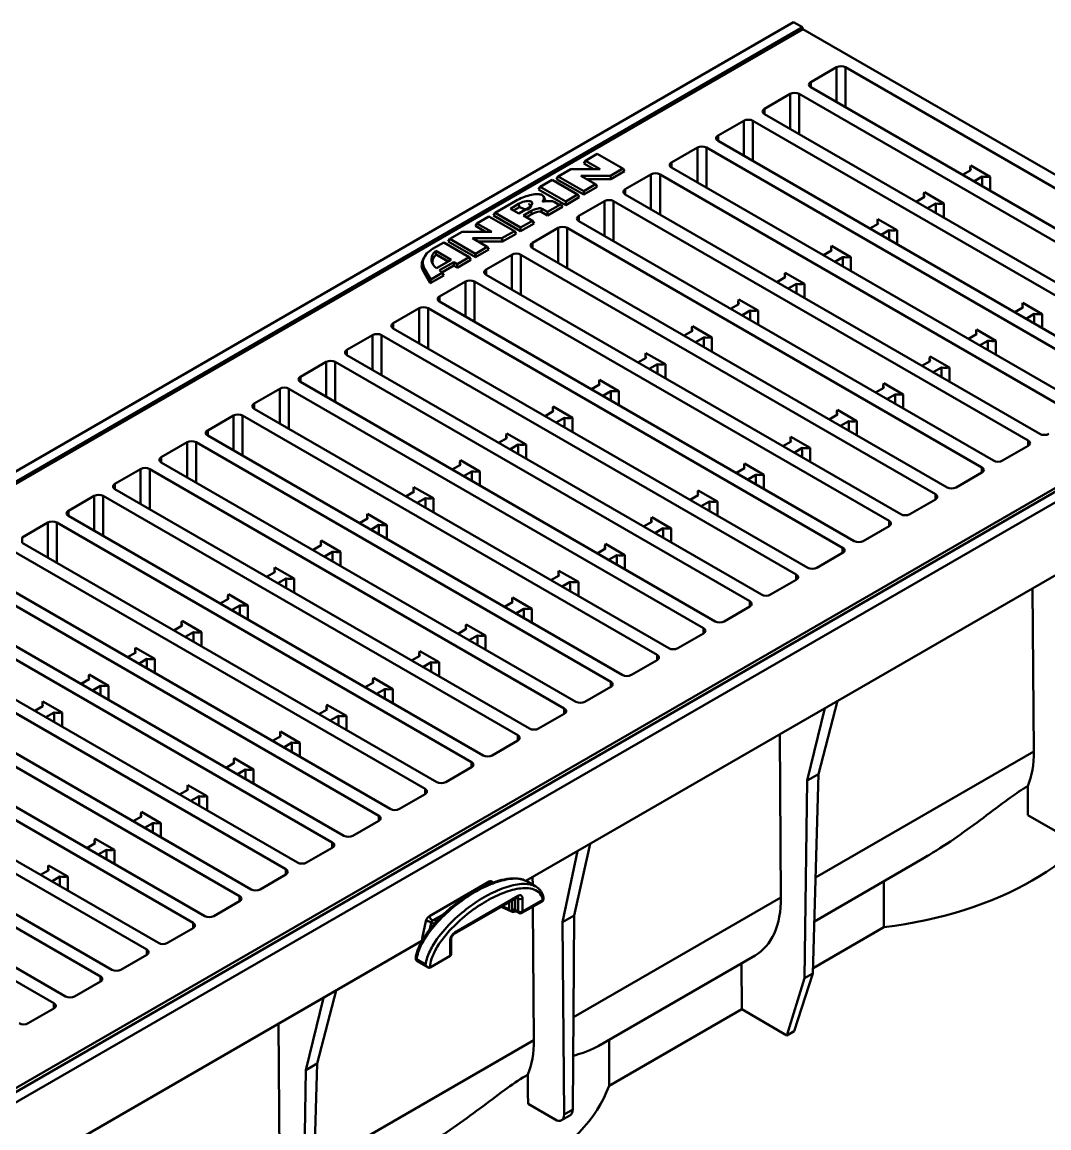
# Model space of a CAD drawing. Header units: millimetres. Extents: x 0 to 2100, y 0 to 1485.
# Drawn here: x 1780.8 to 1941.6, y 603.1 to 776.2 of the extents above; entities that cross this region are included whole.
import ezdxf

# ---------------------------------------------------------------- set-up
doc = ezdxf.new("R2010")
doc.units = ezdxf.units.MM
doc.header["$LTSCALE"] = 5
doc.layers.add('Sichtbar (ISO)', color=7, linetype='Continuous', lineweight=50)
doc.layers.add('Sichtbar schmal (ISO)', color=7, linetype='Continuous', lineweight=50)

msp = doc.modelspace()

# ---------------------------------------------------------------- linework, layer by layer
at = {"layer": 'Sichtbar (ISO)'}
for p, q in [((1194.502, 367.919), (1901.609, 776.167)), ((1901.609, 776.167), (1903.023, 775.351)), ((1195.916, 367.102), (1903.023, 775.351)), ((1196.659, 367.245), (1903.058, 775.085)), ((1903.023, 775.351), (1903.023, 775.065)), ((1903.058, 775.085), (1985.012, 727.769)), ((1904.315, 766.789), (1908.346, 769.116)), ((1909.76, 769.116), (1974.672, 731.638)), ((1969.228, 728.495), (1904.315, 765.972)), ((1897.052, 762.595), (1901.082, 764.922)), ((1902.496, 764.922), (1967.409, 727.445)), ((1961.964, 724.301), (1897.052, 761.778)), ((1889.788, 758.401), (1893.818, 760.728)), ((1895.233, 760.728), (1960.145, 723.251)), ((1882.524, 754.208), (1886.555, 756.535)), ((1887.969, 756.535), (1952.881, 719.057)), ((1954.7, 720.108), (1889.788, 757.585)), ((1870.885, 755.545), (1869.021, 754.469)), ((1874.87, 753.244), (1870.885, 755.545)), ((1866.718, 753.139), (1864.778, 752.019)), ((1871.324, 753.139), (1866.718, 753.139)), ((1868.764, 754.06), (1869.021, 754.469)), ((1870.36, 753.139), (1868.764, 754.06)), ((1869.021, 754.469), (1871.324, 753.139)), ((1872.931, 752.124), (1874.87, 753.244)), ((1875.128, 752.836), (1874.87, 753.244)), ((1947.436, 715.914), (1882.524, 753.391)), ((1928.074, 752.255), (1929.362, 752.998)), ((1929.277, 752.949), (1929.277, 753.372)), ((1929.351, 753.722), (1932.383, 751.972)), ((1863.814, 751.462), (1861.95, 750.386)), ((1867.799, 749.161), (1863.814, 751.462)), ((1864.521, 751.611), (1864.778, 752.019)), ((1868.764, 749.161), (1864.521, 751.611)), ((1864.778, 752.019), (1868.764, 749.718)), ((1870.628, 750.794), (1868.324, 752.124)), ((1868.324, 752.124), (1872.931, 752.124)), ((1873.006, 751.611), (1869.213, 751.611)), ((1873.006, 751.611), (1872.931, 752.124)), ((1875.128, 752.836), (1873.006, 751.611)), ((1875.26, 750.014), (1879.291, 752.341)), ((1880.705, 752.341), (1945.617, 714.864)), ((1929.842, 751.234), (1931.13, 751.978)), ((1931.13, 750.491), (1931.13, 751.978)), ((1932.383, 751.972), (1932.383, 749.767)), ((1861.693, 749.978), (1861.95, 750.386)), ((1865.935, 747.528), (1861.693, 749.978)), ((1861.95, 750.386), (1865.935, 748.085)), ((1868.764, 749.718), (1870.628, 750.794)), ((1870.885, 750.386), (1868.764, 749.161)), ((1868.764, 749.161), (1868.764, 749.718)), ((1870.885, 750.386), (1870.628, 750.794)), ((1922.088, 749.528), (1925.119, 747.778)), ((1858.144, 748.189), (1854.879, 746.304)), ((1857.27, 746.957), (1858.562, 747.703)), ((1862.493, 748.856), (1862.669, 748.474)), ((1864.675, 747.699), (1864.109, 748.026)), ((1865.935, 748.085), (1867.799, 749.161)), ((1868.057, 748.753), (1865.935, 747.528)), ((1865.935, 747.528), (1865.935, 748.085)), ((1868.057, 748.753), (1867.799, 749.161)), ((1867.997, 745.82), (1872.027, 748.147)), ((1873.441, 748.147), (1938.354, 710.67)), ((1940.173, 711.72), (1875.26, 749.197)), ((1920.81, 748.061), (1922.098, 748.805)), ((1922.013, 748.756), (1922.013, 749.178)), ((1922.578, 747.041), (1923.866, 747.784)), ((1923.866, 746.297), (1923.866, 747.784)), ((1925.119, 747.778), (1925.119, 745.574)), ((1854.622, 745.895), (1854.879, 746.304)), ((1854.879, 746.304), (1858.864, 744.003)), ((1858.581, 746.2), (1857.27, 746.957)), ((1858.69, 747.22), (1857.752, 746.679)), ((1859.874, 746.946), (1858.581, 746.2)), ((1859.314, 745.895), (1860.503, 746.582)), ((1860.632, 746.1), (1859.796, 745.617)), ((1863.107, 745.895), (1862.117, 746.467)), ((1862.246, 746.95), (1863.107, 746.452)), ((1863.107, 746.452), (1865.142, 747.627)), ((1865.44, 747.243), (1863.107, 745.895)), ((1863.107, 745.895), (1863.107, 746.452)), ((1865.44, 747.243), (1865.207, 747.613)), ((1851.793, 744.262), (1852.05, 744.671)), ((1853.389, 743.341), (1851.793, 744.262)), ((1853.914, 745.747), (1852.05, 744.671)), ((1852.05, 744.671), (1854.354, 743.341)), ((1857.9, 743.446), (1853.914, 745.747)), ((1858.864, 743.446), (1854.622, 745.895)), ((1858.864, 744.003), (1860.728, 745.079)), ((1860.985, 744.671), (1858.864, 743.446)), ((1860.728, 745.079), (1859.314, 745.895)), ((1860.985, 744.671), (1860.728, 745.079)), ((1932.909, 707.526), (1867.997, 745.004)), ((1913.547, 743.868), (1914.834, 744.611)), ((1914.749, 744.562), (1914.749, 744.985)), ((1914.824, 745.335), (1917.856, 743.584)), ((1849.747, 743.341), (1847.808, 742.221)), ((1854.354, 743.341), (1849.747, 743.341)), ((1855.96, 742.326), (1857.9, 743.446)), ((1858.157, 743.038), (1856.036, 741.813)), ((1858.157, 743.038), (1857.9, 743.446)), ((1858.864, 743.446), (1858.864, 744.003)), ((1860.733, 741.626), (1864.763, 743.953)), ((1866.178, 743.953), (1931.09, 706.476)), ((1915.314, 742.847), (1916.602, 743.59)), ((1916.602, 742.103), (1916.602, 743.59)), ((1917.856, 743.584), (1917.856, 741.38)), ((1846.843, 741.664), (1845.101, 740.659)), ((1850.829, 739.364), (1846.843, 741.664)), ((1847.55, 741.813), (1847.808, 742.221)), ((1851.793, 739.364), (1847.55, 741.813)), ((1847.808, 742.221), (1851.793, 739.92)), ((1853.657, 740.997), (1851.354, 742.326)), ((1851.354, 742.326), (1855.96, 742.326)), ((1851.793, 739.92), (1853.657, 740.997)), ((1856.036, 741.813), (1852.243, 741.813)), ((1853.914, 740.588), (1853.657, 740.997)), ((1856.036, 741.813), (1855.96, 742.326)), ((1925.645, 703.333), (1860.733, 740.81)), ((1907.485, 740.368), (1907.485, 740.791)), ((1907.56, 741.141), (1910.592, 739.391)), ((1843.742, 739.297), (1843.566, 738.915)), ((1845.612, 740.342), (1848.014, 738.955)), ((1847.531, 738.677), (1845.641, 739.769)), ((1848.965, 738.287), (1850.829, 739.364)), ((1851.086, 738.955), (1850.829, 739.364)), ((1853.914, 740.588), (1851.793, 739.364)), ((1851.793, 739.364), (1851.793, 739.92)), ((1853.469, 737.433), (1857.5, 739.76)), ((1858.914, 739.76), (1923.826, 702.282)), ((1906.283, 739.674), (1907.571, 740.417)), ((1908.051, 738.653), (1909.338, 739.397)), ((1909.338, 737.91), (1909.338, 739.397)), ((1910.592, 739.391), (1910.592, 737.186)), ((1843.834, 737.56), (1844.802, 735.884)), ((1845.718, 737.63), (1845.457, 737.88)), ((1848.014, 738.955), (1845.718, 737.63)), ((1846.19, 737.339), (1848.399, 738.614)), ((1846.614, 736.93), (1846.19, 737.339)), ((1848.399, 738.057), (1846.552, 736.991)), ((1848.399, 738.057), (1848.399, 738.614)), ((1848.399, 738.614), (1848.965, 738.287)), ((1848.965, 737.731), (1848.399, 738.057)), ((1851.086, 738.955), (1848.965, 737.731)), ((1848.965, 737.731), (1848.965, 738.287)), ((1844.722, 735.281), (1843.661, 737.118)), ((1846.843, 736.506), (1844.722, 735.281)), ((1844.722, 735.281), (1844.802, 735.884)), ((1844.802, 735.884), (1846.614, 736.93)), ((1846.843, 736.506), (1846.614, 736.93)), ((1918.382, 699.139), (1853.469, 736.616)), ((1899.019, 735.48), (1900.307, 736.224)), ((1900.222, 736.174), (1900.222, 736.597)), ((1900.296, 736.947), (1903.328, 735.197)), ((1846.205, 733.239), (1850.236, 735.566)), ((1851.65, 735.566), (1916.563, 698.089)), ((1900.787, 734.46), (1902.075, 735.203)), ((1902.075, 733.716), (1902.075, 735.203)), ((1903.328, 735.197), (1903.328, 732.992)), ((1911.118, 694.945), (1846.205, 732.422)), ((1892.958, 731.981), (1892.958, 732.404)), ((1893.033, 732.754), (1896.064, 731.003)), ((1937.522, 732.23), (1940.554, 730.48)), ((1838.942, 729.045), (1842.972, 731.372)), ((1844.386, 731.372), (1909.299, 693.895)), ((1891.755, 731.286), (1893.043, 732.03)), ((1893.523, 730.266), (1894.811, 731.009)), ((1894.811, 729.522), (1894.811, 731.009)), ((1896.064, 731.003), (1896.064, 728.799)), ((1937.532, 731.506), (1936.245, 730.763)), ((1937.447, 731.457), (1937.447, 731.88)), ((1939.3, 730.486), (1938.012, 729.742)), ((1939.3, 728.999), (1939.3, 730.486)), ((1940.554, 730.48), (1940.554, 728.275)), ((1278.612, 319.929), (1985.012, 727.769)), ((1278.648, 319.337), (1985.754, 727.586)), ((1831.678, 724.852), (1835.709, 727.179)), ((1837.123, 727.179), (1902.035, 689.701)), ((1903.854, 690.752), (1838.942, 728.229)), ((1884.492, 727.093), (1885.779, 727.836)), ((1885.694, 727.787), (1885.694, 728.21)), ((1885.769, 728.56), (1888.801, 726.81)), ((1930.269, 727.313), (1928.981, 726.569)), ((1930.184, 727.263), (1930.184, 727.686)), ((1930.258, 728.036), (1933.29, 726.286)), ((1280.062, 318.521), (1987.169, 726.769)), ((1886.259, 726.072), (1887.547, 726.816)), ((1887.547, 725.329), (1887.547, 726.816)), ((1888.801, 726.81), (1888.801, 724.605)), ((1932.037, 726.292), (1930.749, 725.548)), ((1932.037, 724.805), (1932.037, 726.292)), ((1933.29, 726.286), (1933.29, 724.081)), ((1896.59, 686.558), (1831.678, 724.035)), ((1877.228, 722.899), (1878.516, 723.643)), ((1878.431, 723.593), (1878.431, 724.016)), ((1878.505, 724.366), (1881.537, 722.616)), ((1922.92, 723.07), (1922.92, 723.492)), ((1922.994, 723.843), (1926.026, 722.092)), ((1824.414, 720.658), (1828.445, 722.985)), ((1829.859, 722.985), (1894.771, 685.508)), ((1878.996, 721.878), (1880.284, 722.622)), ((1880.284, 721.135), (1880.284, 722.622)), ((1881.537, 722.616), (1881.537, 720.411)), ((1923.005, 723.119), (1921.717, 722.375)), ((1924.773, 722.098), (1923.485, 721.355)), ((1924.773, 720.611), (1924.773, 722.098)), ((1926.026, 722.092), (1926.026, 719.888)), ((1871.241, 720.172), (1874.273, 718.422)), ((1817.151, 716.464), (1821.181, 718.791)), ((1822.595, 718.791), (1887.508, 681.314)), ((1889.327, 682.364), (1824.414, 719.841)), ((1869.964, 718.705), (1871.252, 719.449)), ((1871.167, 719.4), (1871.167, 719.822)), ((1871.732, 717.685), (1873.02, 718.428)), ((1873.02, 716.941), (1873.02, 718.428)), ((1874.273, 718.422), (1874.273, 716.218)), ((1915.741, 718.925), (1914.454, 718.182)), ((1915.656, 718.876), (1915.656, 719.299)), ((1915.731, 719.649), (1918.762, 717.898)), ((1917.509, 717.905), (1916.221, 717.161)), ((1917.509, 716.418), (1917.509, 717.905)), ((1918.762, 717.898), (1918.762, 715.694)), ((1882.063, 678.17), (1817.151, 715.648)), ((1859.719, 641.755), (1987.169, 715.338)), ((1862.701, 714.512), (1863.988, 715.255)), ((1863.903, 715.206), (1863.903, 715.629)), ((1863.978, 715.979), (1867.009, 714.228)), ((1908.392, 714.682), (1908.392, 715.105)), ((1908.467, 715.455), (1911.499, 713.705)), ((1809.887, 712.27), (1813.917, 714.597)), ((1815.332, 714.597), (1880.244, 677.12)), ((1864.468, 713.491), (1865.756, 714.234)), ((1865.756, 712.747), (1865.756, 714.234)), ((1867.009, 714.228), (1867.009, 712.024)), ((1908.478, 714.731), (1907.19, 713.988)), ((1910.245, 713.711), (1908.958, 712.967)), ((1910.245, 712.224), (1910.245, 713.711)), ((1911.499, 713.705), (1911.499, 711.5)), ((1874.799, 673.977), (1809.887, 711.454)), ((1856.639, 711.012), (1856.639, 711.435)), ((1856.714, 711.785), (1859.746, 710.035)), ((1802.623, 708.077), (1806.654, 710.404)), ((1808.068, 710.404), (1872.98, 672.927)), ((1855.437, 710.318), (1856.725, 711.061)), ((1857.205, 709.297), (1858.492, 710.041)), ((1858.492, 708.554), (1858.492, 710.041)), ((1859.746, 710.035), (1859.746, 707.83)), ((1901.214, 710.538), (1899.926, 709.794)), ((1901.129, 710.489), (1901.129, 710.911)), ((1901.203, 711.261), (1904.235, 709.511)), ((1938.354, 709.853), (1934.323, 707.526)), ((1902.982, 709.517), (1901.694, 708.774)), ((1902.982, 708.03), (1902.982, 709.517)), ((1904.235, 709.511), (1904.235, 707.306)), ((1795.359, 703.883), (1799.39, 706.21)), ((1800.804, 706.21), (1865.717, 668.733)), ((1867.536, 669.783), (1802.623, 707.26)), ((1848.173, 706.124), (1849.461, 706.868)), ((1849.376, 706.818), (1849.376, 707.241)), ((1849.45, 707.591), (1852.482, 705.841)), ((1893.95, 706.344), (1892.662, 705.601)), ((1893.865, 706.295), (1893.865, 706.718)), ((1893.94, 707.068), (1896.971, 705.317)), ((1849.941, 705.104), (1851.229, 705.847)), ((1851.229, 704.36), (1851.229, 705.847)), ((1852.482, 705.841), (1852.482, 703.636)), ((1895.718, 705.323), (1894.43, 704.58)), ((1895.718, 703.836), (1895.718, 705.323)), ((1896.971, 705.317), (1896.971, 703.113)), ((1931.09, 705.66), (1927.06, 703.333)), ((1860.272, 665.589), (1795.359, 703.066)), ((1842.112, 702.625), (1842.112, 703.048)), ((1842.187, 703.398), (1845.218, 701.647)), ((1886.676, 702.874), (1889.708, 701.124)), ((1788.096, 699.689), (1792.126, 702.016)), ((1793.54, 702.016), (1858.453, 664.539)), ((1840.909, 701.93), (1842.197, 702.674)), ((1842.677, 700.91), (1843.965, 701.653)), ((1843.965, 700.166), (1843.965, 701.653)), ((1845.218, 701.647), (1845.218, 699.443)), ((1886.686, 702.15), (1885.399, 701.407)), ((1886.601, 702.101), (1886.601, 702.524)), ((1888.454, 701.13), (1887.166, 700.386)), ((1888.454, 699.643), (1888.454, 701.13)), ((1889.708, 701.124), (1889.708, 698.919)), ((1923.826, 701.466), (1919.796, 699.139)), ((1780.832, 695.496), (1784.863, 697.823)), ((1786.277, 697.823), (1851.189, 660.345)), ((1853.008, 661.396), (1788.096, 698.873)), ((1833.646, 697.737), (1834.933, 698.48)), ((1834.848, 698.431), (1834.848, 698.854)), ((1834.923, 699.204), (1837.955, 697.454)), ((1879.423, 697.957), (1878.135, 697.213)), ((1879.338, 697.907), (1879.338, 698.33)), ((1879.412, 698.68), (1882.444, 696.93)), ((1835.413, 696.716), (1836.701, 697.46)), ((1836.701, 695.973), (1836.701, 697.46)), ((1837.955, 697.454), (1837.955, 695.249)), ((1881.19, 696.936), (1879.903, 696.193)), ((1881.19, 695.449), (1881.19, 696.936)), ((1882.444, 696.93), (1882.444, 694.725)), ((1916.563, 697.272), (1912.532, 694.945)), ((1845.744, 657.202), (1780.832, 694.679)), ((1826.382, 693.543), (1827.67, 694.287)), ((1827.585, 694.237), (1827.585, 694.66)), ((1827.659, 695.01), (1830.691, 693.26)), ((1872.074, 693.714), (1872.074, 694.136)), ((1872.148, 694.487), (1875.18, 692.736)), ((1779.013, 693.629), (1843.925, 656.152)), ((1828.15, 692.522), (1829.437, 693.266)), ((1829.437, 691.779), (1829.437, 693.266)), ((1830.691, 693.26), (1830.691, 691.055)), ((1872.159, 693.763), (1870.871, 693.019)), ((1873.927, 692.742), (1872.639, 691.999)), ((1873.927, 691.255), (1873.927, 692.742)), ((1875.18, 692.736), (1875.18, 690.532)), ((1909.299, 693.079), (1905.268, 690.752)), ((1820.395, 690.816), (1823.427, 689.066)), ((1771.749, 689.435), (1836.662, 651.958)), ((1838.481, 653.008), (1773.568, 690.485)), ((1819.118, 689.349), (1820.406, 690.093)), ((1820.321, 690.044), (1820.321, 690.466)), ((1820.886, 688.329), (1822.174, 689.072)), ((1822.174, 687.585), (1822.174, 689.072)), ((1823.427, 689.066), (1823.427, 686.862)), ((1864.895, 689.569), (1863.608, 688.826)), ((1864.81, 689.52), (1864.81, 689.943)), ((1864.885, 690.293), (1867.916, 688.542)), ((1902.035, 688.885), (1898.005, 686.558)), ((1866.663, 688.549), (1865.375, 687.805)), ((1866.663, 687.062), (1866.663, 688.549)), ((1867.916, 688.542), (1867.916, 686.338)), ((1939.23, 662.022), (1939.036, 687.549)), ((1831.217, 648.814), (1766.305, 686.292)), ((1811.855, 685.156), (1813.142, 685.899)), ((1813.057, 685.85), (1813.057, 686.273)), ((1813.132, 686.623), (1816.163, 684.872)), ((1857.546, 685.326), (1857.546, 685.749)), ((1857.621, 686.099), (1860.653, 684.349)), ((1764.486, 685.241), (1829.398, 647.764)), ((1813.622, 684.135), (1814.91, 684.879)), ((1814.91, 683.392), (1814.91, 684.879)), ((1816.163, 684.872), (1816.163, 682.668)), ((1857.632, 685.375), (1856.344, 684.632)), ((1859.399, 684.355), (1858.112, 683.611)), ((1859.399, 682.868), (1859.399, 684.355)), ((1860.653, 684.349), (1860.653, 682.144)), ((1894.771, 684.691), (1890.741, 682.364)), ((1823.953, 644.621), (1759.041, 682.098)), ((1805.793, 681.656), (1805.793, 682.079)), ((1805.868, 682.429), (1808.9, 680.679)), ((1757.222, 681.048), (1822.134, 643.571)), ((1804.591, 680.962), (1805.879, 681.705)), ((1806.359, 679.941), (1807.646, 680.685)), ((1807.646, 679.198), (1807.646, 680.685)), ((1808.9, 680.679), (1808.9, 678.474)), ((1850.368, 681.182), (1849.08, 680.438)), ((1850.283, 681.133), (1850.283, 681.555)), ((1850.357, 681.905), (1853.389, 680.155)), ((1887.508, 680.497), (1883.477, 678.17)), ((1852.136, 680.161), (1850.848, 679.418)), ((1852.136, 678.674), (1852.136, 680.161)), ((1853.389, 680.155), (1853.389, 677.951)), ((1749.958, 676.854), (1814.871, 639.377)), ((1816.69, 640.427), (1751.777, 677.904)), ((1797.327, 676.768), (1798.615, 677.512)), ((1798.53, 677.463), (1798.53, 677.885)), ((1798.604, 678.235), (1801.636, 676.485)), ((1843.104, 676.988), (1841.816, 676.245)), ((1843.019, 676.939), (1843.019, 677.362)), ((1843.094, 677.712), (1846.125, 675.961)), ((1799.095, 675.748), (1800.383, 676.491)), ((1800.383, 675.004), (1800.383, 676.491)), ((1801.636, 676.485), (1801.636, 674.28)), ((1844.872, 675.967), (1843.584, 675.224)), ((1844.872, 674.48), (1844.872, 675.967)), ((1846.125, 675.961), (1846.125, 673.757)), ((1880.244, 676.304), (1876.214, 673.977)), ((1809.426, 636.233), (1744.513, 673.711)), ((1790.063, 672.575), (1791.351, 673.318)), ((1791.266, 673.269), (1791.266, 673.692)), ((1791.341, 674.042), (1794.372, 672.291)), ((1835.83, 673.518), (1838.862, 671.768)), ((1742.694, 672.66), (1807.607, 635.183)), ((1791.831, 671.554), (1793.119, 672.297)), ((1793.119, 670.81), (1793.119, 672.297)), ((1794.372, 672.291), (1794.372, 670.087)), ((1835.84, 672.794), (1834.553, 672.051)), ((1835.755, 672.745), (1835.755, 673.168)), ((1837.608, 671.774), (1836.32, 671.03)), ((1837.608, 670.287), (1837.608, 671.774)), ((1838.862, 671.768), (1838.862, 669.563)), ((1872.98, 672.11), (1868.95, 669.783)), ((1784.077, 669.848), (1787.109, 668.098)), ((1908.498, 669.918), (1905.511, 658.477)), ((1735.431, 668.467), (1800.343, 630.989)), ((1802.162, 632.04), (1737.25, 669.517)), ((1782.8, 668.381), (1784.087, 669.124)), ((1784.002, 669.075), (1784.002, 669.498)), ((1784.567, 667.36), (1785.855, 668.104)), ((1785.855, 666.617), (1785.855, 668.104)), ((1787.109, 668.098), (1787.109, 665.893)), ((1828.577, 668.601), (1827.289, 667.857)), ((1828.492, 668.551), (1828.492, 668.974)), ((1828.566, 669.324), (1831.598, 667.574)), ((1903.717, 657.441), (1906.507, 668.768)), ((1830.344, 667.58), (1829.057, 666.837)), ((1830.344, 666.093), (1830.344, 667.58)), ((1831.598, 667.574), (1831.598, 665.369)), ((1865.717, 667.916), (1861.686, 665.589)), ((1794.898, 627.846), (1729.986, 665.323)), ((1821.228, 664.358), (1821.228, 664.781)), ((1821.302, 665.131), (1824.334, 663.38)), ((1899.632, 639.161), (1899.438, 664.687)), ((1728.167, 664.273), (1793.079, 626.796)), ((1821.313, 664.407), (1820.025, 663.663)), ((1823.081, 663.386), (1821.793, 662.643)), ((1823.081, 661.899), (1823.081, 663.386)), ((1824.334, 663.38), (1824.334, 661.176)), ((1858.453, 663.723), (1854.422, 661.396)), ((1720.903, 660.079), (1785.816, 622.602)), ((1787.635, 623.652), (1722.722, 661.129)), ((1814.049, 660.213), (1812.762, 659.47)), ((1813.964, 660.164), (1813.964, 660.587)), ((1814.039, 660.937), (1817.07, 659.187)), ((1851.189, 659.529), (1847.159, 657.202)), ((1815.817, 659.193), (1814.529, 658.449)), ((1815.817, 657.706), (1815.817, 659.193)), ((1817.07, 659.187), (1817.07, 656.982)), ((1905.511, 658.477), (1903.717, 657.441)), ((1905.511, 658.477), (1904.637, 627.272)), ((1806.786, 656.02), (1805.498, 655.276)), ((1806.7, 655.97), (1806.7, 656.393)), ((1806.775, 656.743), (1809.807, 654.993)), ((1903.318, 626.51), (1903.717, 657.441)), ((1808.553, 654.999), (1807.266, 654.255)), ((1808.553, 653.512), (1808.553, 654.999)), ((1809.807, 654.993), (1809.807, 652.788)), ((1843.925, 655.335), (1839.895, 653.008)), ((1799.511, 652.549), (1802.543, 650.799)), ((1799.522, 651.826), (1798.234, 651.082)), ((1799.437, 651.777), (1799.437, 652.199)), ((1801.29, 650.805), (1800.002, 650.062)), ((1801.29, 649.318), (1801.29, 650.805)), ((1802.543, 650.799), (1802.543, 648.595)), ((1836.662, 651.141), (1832.631, 648.814)), ((1938.313, 652.03), (1942.562, 649.576)), ((1792.258, 647.632), (1790.97, 646.889)), ((1792.173, 647.583), (1792.173, 648.006)), ((1792.248, 648.356), (1795.279, 646.605)), ((1869.779, 647.563), (1867.26, 636.311)), ((1794.026, 646.611), (1792.738, 645.868)), ((1794.026, 645.125), (1794.026, 646.611)), ((1795.279, 646.605), (1795.279, 644.401)), ((1829.398, 646.948), (1825.367, 644.621)), ((1865.459, 635.271), (1867.788, 646.414)), ((1784.984, 644.162), (1788.016, 642.412)), ((1921.779, 645.183), (1904.865, 635.418)), ((1784.994, 643.438), (1783.707, 642.695)), ((1784.909, 643.389), (1784.909, 643.812)), ((1786.762, 642.418), (1785.474, 641.674)), ((1786.762, 640.931), (1786.762, 642.418)), ((1788.016, 642.412), (1788.016, 640.207)), ((1822.134, 642.754), (1818.104, 640.427)), ((1860.768, 641.154), (1860.759, 642.355)), ((1859.851, 641.683), (1861.266, 640.867)), ((1915.77, 634.516), (1915.77, 641.714)), ((1848.472, 633.46), (1858.372, 639.175)), ((1814.871, 638.56), (1810.84, 636.233)), ((1857.455, 636.959), (1855.841, 637.714)), ((1858.579, 636.726), (1858.216, 636.935)), ((1862.234, 638.547), (1859.079, 636.726)), ((1860.953, 616.829), (1860.794, 637.716)), ((1867.26, 636.311), (1865.459, 635.271)), ((1865.688, 605.193), (1865.459, 635.271)), ((1867.26, 636.311), (1867.031, 605.968)), ((1807.607, 634.367), (1803.576, 632.04)), ((1904.66, 628.102), (1915.77, 634.516)), ((1428.384, 392.724), (1843.427, 632.349)), ((1848.015, 630.218), (1848.015, 632.668)), ((1800.343, 630.173), (1796.313, 627.846)), ((1847.869, 630.014), (1844.714, 628.193)), ((1895.577, 630.055), (1871.033, 615.885)), ((1844.383, 628.215), (1842.696, 629.189)), ((1893.499, 621.658), (1893.444, 628.824)), ((1904.637, 627.272), (1901.728, 618.244)), ((1904.637, 627.272), (1903.318, 626.51)), ((1793.079, 625.979), (1789.049, 623.652)), ((1900.57, 617.575), (1903.318, 626.51)), ((1825.228, 612.125), (1828.018, 623.452)), ((1830.009, 624.602), (1827.022, 613.161)), ((1785.816, 621.786), (1781.785, 619.458)), ((1872.74, 609.672), (1893.499, 621.658)), ((1893.499, 621.658), (1900.57, 617.575)), ((1821.143, 593.845), (1820.949, 619.371)), ((1901.728, 618.244), (1900.57, 617.575)), ((1872.74, 609.672), (1872.74, 616.87)), ((1827.022, 613.161), (1825.228, 612.125)), ((1827.022, 613.161), (1826.148, 581.956)), ((1824.829, 581.195), (1825.228, 612.125)), ((1860.043, 606.833), (1864.286, 604.383)), ((1866.608, 605.048), (1865.282, 604.282))]:
    msp.add_line(p, q, dxfattribs=at)
for centre, start, end in [((1861.984, 638.98), 300, 8.18031), ((1858.829, 637.159), 240, 300), ((1842.946, 629.622), 172.97164, 240)]:
    msp.add_arc(centre, 0.5, start, end, dxfattribs=at)
for centre, major_axis, ratio, start_param, end_param in [((1909.053, 768.707), (-1, 0), 0.5773503, 3.9269908, 5.4977871), ((1905.022, 766.38), (-1, 0), 0.5773503, 5.4977871, 7.0685835), ((1901.789, 764.514), (-1, 0), 0.5773503, 3.9269908, 5.4977871), ((1897.759, 762.187), (-1, 0), 0.5773503, 5.4977871, 7.0685835), ((1894.525, 760.32), (-1, 0), 0.5773503, 3.9269908, 5.4977871), ((1890.495, 757.993), (-1, 0), 0.5773503, 5.4977871, 7.0685835), ((1887.262, 756.126), (-1, 0), 0.5773503, 3.9269908, 5.4977871), ((1883.231, 753.799), (-1, 0), 0.5773503, 5.4977871, 7.0685835), ((1931.777, 753.372), (-2.5, 0), 0.5773503, 6.0381997, 6.5449847), ((1879.998, 751.933), (-1, 0), 0.5773503, 3.9269908, 5.4977871), ((1931.777, 753.372), (-2.5, 0), 0.5773503, 1.3089969, 1.8157819), ((1875.967, 749.606), (-1, 0), 0.5773503, 5.4977871, 7.0685835), ((1924.513, 749.178), (-2.5, 0), 0.5773503, 6.0381997, 6.5449847), ((1859.43, 747.039), (3.243, 1.427), 0.3863409, 6.0299819, 6.289988), ((1865.016, 747.896), (0.482, 0), 0.5773503, 3.9269908, 4.9766982), ((1872.734, 747.739), (-1, 0), 0.5773503, 3.9269908, 5.4977871), ((1924.513, 749.178), (-2.5, 0), 0.5773503, 1.3089969, 1.8157819), ((1861.056, 745.855), (1.128, 0.543), 0.3314333, 0.2222096, 1.7930059), ((1868.704, 745.412), (-1, 0), 0.5773503, 5.4977871, 7.0685835), ((1917.249, 744.985), (-2.5, 0), 0.5773503, 6.0381997, 6.5449847), ((1865.471, 743.545), (-1, 0), 0.5773503, 3.9269908, 5.4977871), ((1917.249, 744.985), (-2.5, 0), 0.5773503, 1.3089969, 1.8157819), ((1861.44, 741.218), (-1, 0), 0.5773503, 5.4977871, 7.0685835), ((1909.985, 740.791), (-2.5, 0), 0.5773503, 6.0381997, 6.5449847), ((1848.81, 738.517), (-5.245, 0), 0.5773503, 5.4977871, 6.6049359), ((1848.813, 739.043), (-3.914, 0), 0.5773503, 5.6704554, 6.8236048), ((1848.813, 738.634), (-3.732, 0), 0.5773503, 5.7287929, 6.4528984), ((1858.207, 739.351), (-1, 0), 0.5773503, 3.9269908, 5.4977871), ((1909.985, 740.791), (-2.5, 0), 0.5773503, 1.3089969, 1.8157819), ((1848.81, 738.109), (-5.427, 0), 0.5773503, 6.0228901, 6.6049359), ((1854.176, 737.024), (-1, 0), 0.5773503, 5.4977871, 7.0685835), ((1850.943, 735.158), (-1, 0), 0.5773503, 3.9269908, 5.4977871), ((1902.722, 736.597), (-2.5, 0), 0.5773503, 6.0381997, 6.5449847), ((1902.722, 736.597), (-2.5, 0), 0.5773503, 1.3089969, 1.8157819), ((1846.913, 732.831), (-1, 0), 0.5773503, 5.4977871, 7.0685835), ((1895.458, 732.404), (-2.5, 0), 0.5773503, 6.0381997, 6.5449847), ((1939.947, 731.88), (-2.5, 0), 0.5773503, 6.0381997, 6.5449847), ((1843.679, 730.964), (-1, 0), 0.5773503, 3.9269908, 5.4977871), ((1895.458, 732.404), (-2.5, 0), 0.5773503, 1.3089969, 1.8157819), ((1939.947, 731.88), (-2.5, 0), 0.5773503, 1.3089969, 1.8157819), ((1839.649, 728.637), (-1, 0), 0.5773503, 5.4977871, 7.0685835), ((1836.416, 726.77), (-1, 0), 0.5773503, 3.9269908, 5.4977871), ((1888.194, 728.21), (-2.5, 0), 0.5773503, 6.0381997, 6.5449847), ((1932.684, 727.686), (-2.5, 0), 0.5773503, 6.0381997, 6.5449847), ((1888.194, 728.21), (-2.5, 0), 0.5773503, 1.3089969, 1.8157819), ((1932.684, 727.686), (-2.5, 0), 0.5773503, 1.3089969, 1.8157819), ((1832.385, 724.443), (-1, 0), 0.5773503, 5.4977871, 7.0685835), ((1880.931, 724.016), (-2.5, 0), 0.5773503, 6.0381997, 6.5449847), ((1925.42, 723.492), (-2.5, 0), 0.5773503, 6.0381997, 6.5449847), ((1829.152, 722.577), (-1, 0), 0.5773503, 3.9269908, 5.4977871), ((1880.931, 724.016), (-2.5, 0), 0.5773503, 1.3089969, 1.8157819), ((1925.42, 723.492), (-2.5, 0), 0.5773503, 1.3089969, 1.8157819), ((1825.121, 720.25), (-1, 0), 0.5773503, 5.4977871, 7.0685835), ((1873.667, 719.822), (-2.5, 0), 0.5773503, 6.0381997, 6.5449847), ((1821.888, 718.383), (-1, 0), 0.5773503, 3.9269908, 5.4977871), ((1873.667, 719.822), (-2.5, 0), 0.5773503, 1.3089969, 1.8157819), ((1918.156, 719.299), (-2.5, 0), 0.5773503, 6.0381997, 6.5449847), ((1918.156, 719.299), (-2.5, 0), 0.5773503, 1.3089969, 1.8157819), ((1814.625, 714.189), (-1, 0), 0.5773503, 3.9269908, 5.4977871), ((1817.858, 716.056), (-1, 0), 0.5773503, 5.4977871, 7.0685835), ((1866.403, 715.629), (-2.5, 0), 0.5773503, 6.0381997, 6.5449847), ((1910.892, 715.105), (-2.5, 0), 0.5773503, 6.0381997, 6.5449847), ((1866.403, 715.629), (-2.5, 0), 0.5773503, 1.3089969, 1.8157819), ((1910.892, 715.105), (-2.5, 0), 0.5773503, 1.3089969, 1.8157819), ((1810.594, 711.862), (-1, 0), 0.5773503, 5.4977871, 7.0685835), ((1859.139, 711.435), (-2.5, 0), 0.5773503, 6.0381997, 6.5449847), ((1940.88, 712.128), (1, 0), 0.5773503, 3.9269908, 5.4977871), ((1807.361, 709.995), (-1, 0), 0.5773503, 3.9269908, 5.4977871), ((1859.139, 711.435), (-2.5, 0), 0.5773503, 1.3089969, 1.8157819), ((1903.629, 710.911), (-2.5, 0), 0.5773503, 6.0381997, 6.5449847), ((1937.647, 710.262), (1, 0), 0.5773503, 5.4977871, 7.0685835), ((1803.33, 707.668), (-1, 0), 0.5773503, 5.4977871, 7.0685835), ((1903.629, 710.911), (-2.5, 0), 0.5773503, 1.3089969, 1.8157819), ((1800.097, 705.802), (-1, 0), 0.5773503, 3.9269908, 5.4977871), ((1851.876, 707.241), (-2.5, 0), 0.5773503, 6.0381997, 6.5449847), ((1896.365, 706.718), (-2.5, 0), 0.5773503, 6.0381997, 6.5449847), ((1930.383, 706.068), (1, 0), 0.5773503, 5.4977871, 7.0685835), ((1933.616, 707.935), (1, 0), 0.5773503, 3.9269908, 5.4977871), ((1851.876, 707.241), (-2.5, 0), 0.5773503, 1.3089969, 1.8157819), ((1896.365, 706.718), (-2.5, 0), 0.5773503, 1.3089969, 1.8157819), ((1796.067, 703.475), (-1, 0), 0.5773503, 5.4977871, 7.0685835), ((1844.612, 703.048), (-2.5, 0), 0.5773503, 6.0381997, 6.5449847), ((1889.101, 702.524), (-2.5, 0), 0.5773503, 6.0381997, 6.5449847), ((1926.352, 703.741), (1, 0), 0.5773503, 3.9269908, 5.4977871), ((1792.833, 701.608), (-1, 0), 0.5773503, 3.9269908, 5.4977871), ((1844.612, 703.048), (-2.5, 0), 0.5773503, 1.3089969, 1.8157819), ((1889.101, 702.524), (-2.5, 0), 0.5773503, 1.3089969, 1.8157819), ((1923.119, 701.874), (1, 0), 0.5773503, 5.4977871, 7.0685835), ((1788.803, 699.281), (-1, 0), 0.5773503, 5.4977871, 7.0685835), ((1785.57, 697.414), (-1, 0), 0.5773503, 3.9269908, 5.4977871), ((1837.348, 698.854), (-2.5, 0), 0.5773503, 6.0381997, 6.5449847), ((1881.838, 698.33), (-2.5, 0), 0.5773503, 6.0381997, 6.5449847), ((1915.856, 697.681), (1, 0), 0.5773503, 5.4977871, 7.0685835), ((1919.089, 699.547), (1, 0), 0.5773503, 3.9269908, 5.4977871), ((1837.348, 698.854), (-2.5, 0), 0.5773503, 1.3089969, 1.8157819), ((1881.838, 698.33), (-2.5, 0), 0.5773503, 1.3089969, 1.8157819), ((1830.085, 694.66), (-2.5, 0), 0.5773503, 6.0381997, 6.5449847), ((1874.574, 694.136), (-2.5, 0), 0.5773503, 6.0381997, 6.5449847), ((1911.825, 695.354), (1, 0), 0.5773503, 3.9269908, 5.4977871), ((1830.085, 694.66), (-2.5, 0), 0.5773503, 1.3089969, 1.8157819), ((1874.574, 694.136), (-2.5, 0), 0.5773503, 1.3089969, 1.8157819), ((1908.592, 693.487), (1, 0), 0.5773503, 5.4977871, 7.0685835), ((1822.821, 690.466), (-2.5, 0), 0.5773503, 6.0381997, 6.5449847), ((1904.561, 691.16), (1, 0), 0.5773503, 3.9269908, 5.4977871), ((1822.821, 690.466), (-2.5, 0), 0.5773503, 1.3089969, 1.8157819), ((1867.31, 689.943), (-2.5, 0), 0.5773503, 6.0381997, 6.5449847), ((1901.328, 689.293), (1, 0), 0.5773503, 5.4977871, 7.0685835), ((1867.31, 689.943), (-2.5, 0), 0.5773503, 1.3089969, 1.8157819), ((1815.557, 686.273), (-2.5, 0), 0.5773503, 6.0381997, 6.5449847), ((1860.046, 685.749), (-2.5, 0), 0.5773503, 6.0381997, 6.5449847), ((1894.064, 685.099), (1, 0), 0.5773503, 5.4977871, 7.0685835), ((1897.298, 686.966), (1, 0), 0.5773503, 3.9269908, 5.4977871), ((1815.557, 686.273), (-2.5, 0), 0.5773503, 1.3089969, 1.8157819), ((1860.046, 685.749), (-2.5, 0), 0.5773503, 1.3089969, 1.8157819), ((1808.293, 682.079), (-2.5, 0), 0.5773503, 6.0381997, 6.5449847), ((1890.034, 682.772), (1, 0), 0.5773503, 3.9269908, 5.4977871), ((1808.293, 682.079), (-2.5, 0), 0.5773503, 1.3089969, 1.8157819), ((1852.783, 681.555), (-2.5, 0), 0.5773503, 6.0381997, 6.5449847), ((1886.801, 680.906), (1, 0), 0.5773503, 5.4977871, 7.0685835), ((1852.783, 681.555), (-2.5, 0), 0.5773503, 1.3089969, 1.8157819), ((1801.03, 677.885), (-2.5, 0), 0.5773503, 6.0381997, 6.5449847), ((1845.519, 677.362), (-2.5, 0), 0.5773503, 6.0381997, 6.5449847), ((1879.537, 676.712), (1, 0), 0.5773503, 5.4977871, 7.0685835), ((1882.77, 678.579), (1, 0), 0.5773503, 3.9269908, 5.4977871), ((1801.03, 677.885), (-2.5, 0), 0.5773503, 1.3089969, 1.8157819), ((1845.519, 677.362), (-2.5, 0), 0.5773503, 1.3089969, 1.8157819), ((1793.766, 673.692), (-2.5, 0), 0.5773503, 6.0381997, 6.5449847), ((1838.255, 673.168), (-2.5, 0), 0.5773503, 6.0381997, 6.5449847), ((1875.506, 674.385), (1, 0), 0.5773503, 3.9269908, 5.4977871), ((1793.766, 673.692), (-2.5, 0), 0.5773503, 1.3089969, 1.8157819), ((1838.255, 673.168), (-2.5, 0), 0.5773503, 1.3089969, 1.8157819), ((1872.273, 672.518), (1, 0), 0.5773503, 5.4977871, 7.0685835), ((1786.502, 669.498), (-2.5, 0), 0.5773503, 6.0381997, 6.5449847), ((1786.502, 669.498), (-2.5, 0), 0.5773503, 1.3089969, 1.8157819), ((1830.992, 668.974), (-2.5, 0), 0.5773503, 6.0381997, 6.5449847), ((1865.009, 668.325), (1, 0), 0.5773503, 5.4977871, 7.0685835), ((1868.243, 670.191), (1, 0), 0.5773503, 3.9269908, 5.4977871), ((1830.992, 668.974), (-2.5, 0), 0.5773503, 1.3089969, 1.8157819), ((1823.728, 664.781), (-2.5, 0), 0.5773503, 6.0381997, 6.5449847), ((1860.979, 665.998), (1, 0), 0.5773503, 3.9269908, 5.4977871), ((1823.728, 664.781), (-2.5, 0), 0.5773503, 1.3089969, 1.8157819), ((1857.746, 664.131), (1, 0), 0.5773503, 5.4977871, 7.0685835), ((1853.715, 661.804), (1, 0), 0.5773503, 3.9269908, 5.4977871), ((1925.087, 670.187), (-10.13, 17.245), 0.5722902, 3.5449118, 3.922703), ((1816.464, 660.587), (-2.5, 0), 0.5773503, 6.0381997, 6.5449847), ((1850.482, 659.937), (1, 0), 0.5773503, 5.4977871, 7.0685835), ((1816.464, 660.587), (-2.5, 0), 0.5773503, 1.3089969, 1.8157819), ((1809.2, 656.393), (-2.5, 0), 0.5773503, 6.0381997, 6.5449847), ((1843.218, 655.743), (1, 0), 0.5773503, 5.4977871, 7.0685835), ((1846.452, 657.61), (1, 0), 0.5773503, 3.9269908, 5.4977871), ((1906.099, 584.121), (-33.026, 4331.656), 0.007557, 4.7280094, 4.7290648), ((1809.2, 656.393), (-2.5, 0), 0.5773503, 1.3089969, 1.8157819), ((1906.099, 660.776), (46.5, 0), 0.5773503, 4.9219003, 6.073674), ((1801.937, 652.199), (-2.5, 0), 0.5773503, 6.0381997, 6.5449847), ((1839.188, 653.416), (1, 0), 0.5773503, 3.9269908, 5.4977871), ((1801.937, 652.199), (-2.5, 0), 0.5773503, 1.3089969, 1.8157819), ((1835.955, 651.55), (1, 0), 0.5773503, 5.4977871, 7.0685835), ((1794.673, 648.006), (-2.5, 0), 0.5773503, 6.0381997, 6.5449847), ((1828.691, 647.356), (1, 0), 0.5773503, 5.4977871, 7.0685835), ((1831.924, 649.223), (1, 0), 0.5773503, 3.9269908, 5.4977871), ((1794.673, 648.006), (-2.5, 0), 0.5773503, 1.3089969, 1.8157819), ((1787.409, 643.812), (-2.5, 0), 0.5773503, 6.0381997, 6.5449847), ((1824.66, 645.029), (1, 0), 0.5773503, 3.9269908, 5.4977871), ((1787.409, 643.812), (-2.5, 0), 0.5773503, 1.3089969, 1.8157819), ((1821.427, 643.162), (1, 0), 0.5773503, 5.4977871, 7.0685835), ((1817.397, 640.835), (1, 0), 0.5773503, 3.9269908, 5.4977871), ((1814.163, 638.969), (1, 0), 0.5773503, 5.4977871, 7.0685835), ((1885.489, 647.325), (-10.13, 17.245), 0.5722902, 3.1373048, 3.922703), ((1857.379, 637.546), (0.379, -0.596), 0.5463771, 4.7411743, 5.8563546), ((1810.133, 636.642), (1, 0), 0.5773503, 3.9269908, 5.4977871), ((1806.9, 634.775), (1, 0), 0.5773503, 5.4977871, 7.0685835), ((1802.869, 632.448), (1, 0), 0.5773503, 3.9269908, 5.4977871), ((1799.636, 630.581), (1, 0), 0.5773503, 5.4977871, 7.0685835), ((1847.515, 630.218), (0.5, 0), 0.5773503, 5.4977871, 6.2831853), ((1792.372, 626.387), (1, 0), 0.5773503, 5.4977871, 7.0685835), ((1795.606, 628.254), (1, 0), 0.5773503, 3.9269908, 5.4977871), ((1844.714, 628.601), (-0.25, -0.433), 0.5773503, 0.7087715, 0.7853982), ((1788.342, 624.06), (1, 0), 0.5773503, 3.9269908, 5.4977871), ((1785.109, 622.194), (1, 0), 0.5773503, 5.4977871, 7.0685835), ((1781.078, 619.867), (1, 0), 0.5773503, 3.9269908, 5.4977871), ((1846.811, 624.994), (-10.13, 17.245), 0.5722902, 3.546271, 3.922703), ((1827.256, 613.45), (-33.026, 4331.656), 0.007557, 4.7108038, 4.7118637), ((1827.256, 615.256), (46.5, 0), 0.5773503, 4.9219003, 6.073674), ((1865.617, 606.785), (0.987, -1.74), 0.5823664, 0.0044401, 0.7898383), ((1864.273, 606.009), (1.013, -1.725), 0.5722902, 5.4934993, 7.0642956)]:
    msp.add_ellipse(centre, major_axis=major_axis, ratio=ratio, start_param=start_param, end_param=end_param, dxfattribs=at)
for points, knots in [([(1858.144, 748.189), (1858.82, 748.579), (1859.583, 748.89), (1860.688, 749.169), (1861.048, 749.224), (1861.567, 749.247), (1861.753, 749.237), (1862.024, 749.188), (1862.128, 749.158), (1862.298, 749.077), (1862.361, 749.031), (1862.469, 748.915), (1862.504, 748.845), (1862.551, 748.66), (1862.537, 748.538), (1862.464, 748.299), (1862.395, 748.165), (1862.298, 748.024)], [0, 0, 0, 0, 0.2864823, 0.2864823, 0.4420899, 0.4420899, 0.5454608, 0.5454608, 0.6182309, 0.6182309, 0.6824246, 0.6824246, 0.7594618, 0.7594618, 0.8841249, 0.8841249, 1.019556, 1.019556, 1.019556, 1.019556]), ([(1859.874, 746.946), (1860.169, 747.116), (1860.424, 747.316), (1860.624, 747.583), (1860.667, 747.661), (1860.693, 747.802), (1860.688, 747.858), (1860.643, 747.959), (1860.607, 748.001), (1860.531, 748.06), (1860.479, 748.093), (1860.351, 748.136), (1860.28, 748.156), (1860.092, 748.176), (1860.002, 748.175), (1859.808, 748.159), (1859.67, 748.139), (1859.167, 748.007), (1858.835, 747.86), (1858.562, 747.703)], [0, 0, 0, 0, 0.12513407, 0.12513407, 0.17275511, 0.17275511, 0.20922718, 0.20922718, 0.24375954, 0.24375954, 0.26802961, 0.26802961, 0.28094475, 0.28094475, 0.2923679, 0.2923679, 0.30578711, 0.30578711, 0.33121525, 0.33121525, 0.33121525, 0.33121525]), ([(1862.298, 748.024), (1862.637, 748.104), (1862.95, 748.15), (1863.427, 748.174), (1863.604, 748.166), (1863.824, 748.13), (1863.891, 748.115), (1864.011, 748.075), (1864.063, 748.053), (1864.109, 748.026)], [0.05270902, 0.05270902, 0.05270902, 0.05270902, 0.17375282, 0.17375282, 0.26175939, 0.26175939, 0.30202713, 0.30202713, 0.33893478, 0.33893478, 0.33893478, 0.33893478]), ([(1860.107, 747.658), (1860.146, 747.656), (1860.246, 747.644), (1860.393, 747.594), (1860.491, 747.498), (1860.522, 747.351), (1860.428, 747.147), (1860.155, 746.875), (1859.889, 746.695), (1858.69, 747.22)], [-0.3182588, -0.3182588, -0.3182588, -0.3182588, -0.1963495, 0, 0.1963495, 0.3926991, 0.7853982, 1.1780972, 1.5707963, 1.5707963, 1.5707963, 1.5707963]), ([(1862.246, 746.95), (1862.207, 746.972), (1862.161, 746.989), (1862.055, 747.016), (1861.996, 747.024), (1861.848, 747.03), (1861.76, 747.024), (1861.517, 746.991), (1861.358, 746.949), (1860.975, 746.823), (1860.727, 746.712), (1860.503, 746.582)], [0, 0, 0, 0, 0.0164549, 0.0164549, 0.03466226, 0.03466226, 0.0605869, 0.0605869, 0.10917672, 0.10917672, 0.19176836, 0.19176836, 0.19176836, 0.19176836]), ([(1921.779, 645.183), (1922.146, 645.395), (1922.51, 645.61), (1924.368, 646.731), (1925.821, 647.685), (1928.641, 649.644), (1930.009, 650.649), (1932.67, 652.64), (1933.962, 653.624), (1936.131, 655.193), (1937.02, 655.81), (1937.902, 656.367), (1938.028, 656.446), (1938.153, 656.524), (1938.278, 656.601)], [6.4959947, 6.4959947, 6.4959947, 6.4959947, 6.6227213, 6.6227213, 7.1460042, 7.1460042, 7.6692871, 7.6692871, 8.19257, 8.19257, 8.5639523, 8.5639523, 8.5639523, 8.6170435, 8.6170435, 8.6170435, 8.6170435]), ([(1859.851, 641.683), (1859.658, 641.795), (1859.456, 641.881), (1858.975, 642.035), (1858.693, 642.088), (1858.013, 642.157), (1857.612, 642.151), (1856.65, 642.059), (1856.085, 641.945), (1854.882, 641.61), (1854.242, 641.377), (1852.959, 640.822), (1852.315, 640.499), (1851.028, 639.77), (1850.386, 639.365), (1849.11, 638.474), (1848.477, 637.988), (1847.54, 637.194), (1847.23, 636.918), (1846.616, 636.344), (1846.313, 636.045), (1845.745, 635.452), (1845.48, 635.161), (1845.002, 634.604), (1844.788, 634.342), (1844.231, 633.618), (1843.897, 633.14), (1843.384, 632.286), (1843.189, 631.925), (1842.892, 631.275), (1842.778, 630.992), (1842.574, 630.366), (1842.491, 630.021), (1842.45, 629.683)], [0.387158, 0.387158, 0.387158, 0.387158, 0.4821576, 0.4821576, 0.6084445, 0.6084445, 0.7829036, 0.7829036, 1.0218068, 1.0218068, 1.2887058, 1.2887058, 1.5556048, 1.5556048, 1.8225037, 1.8225037, 2.0894027, 2.0894027, 2.2228522, 2.2228522, 2.3563017, 2.3563017, 2.476876, 2.476876, 2.5782315, 2.5782315, 2.7479471, 2.7479471, 2.8654013, 2.8654013, 2.9525869, 2.9525869, 3.0561477, 3.0561477, 3.0561477, 3.0561477]), ([(1861.266, 640.867), (1861.382, 640.799), (1861.496, 640.723), (1861.712, 640.547), (1861.815, 640.449), (1862.006, 640.228), (1862.093, 640.106), (1862.245, 639.839), (1862.311, 639.695), (1862.415, 639.386), (1862.454, 639.222), (1862.479, 639.051)], [2.76936261, 2.76936261, 2.76936261, 2.76936261, 2.82671964, 2.82671964, 2.88407667, 2.88407667, 2.94143369, 2.94143369, 2.99879072, 2.99879072, 3.05614775, 3.05614775, 3.05614775, 3.05614775]), ([(1858.442, 639.205), (1858.442, 639.205), (1858.441, 639.204), (1858.436, 639.203), (1858.427, 639.201), (1858.404, 639.192), (1858.389, 639.185), (1858.372, 639.175)], [5.90269679, 5.90269679, 5.90269679, 5.90269679, 5.96902604, 5.96902604, 6.12610567, 6.12610567, 6.28318531, 6.28318531, 6.28318531, 6.28318531]), ([(1857.59, 636.918), (1857.644, 636.911), (1857.704, 636.912), (1857.79, 636.919), (1857.813, 636.922), (1857.837, 636.924)], [0, 0, 0, 0, 0.019743914, 0.019743914, 0.026909743, 0.026909743, 0.026909743, 0.026909743]), ([(1857.837, 636.924), (1857.93, 636.935), (1858.015, 636.939), (1858.097, 636.948), (1858.103, 636.949), (1858.108, 636.95)], [0.026995837, 0.026995837, 0.026995837, 0.026995837, 0.061706678, 0.061706678, 0.064141028, 0.064141028, 0.064141028, 0.064141028]), ([(1858.216, 636.935), (1858.215, 636.936), (1858.213, 636.937), (1858.206, 636.94), (1858.201, 636.942), (1858.19, 636.945), (1858.183, 636.947), (1858.166, 636.95), (1858.156, 636.951), (1858.134, 636.952), (1858.122, 636.951), (1858.108, 636.95)], [0.384161436, 0.384161436, 0.384161436, 0.384161436, 0.391062178, 0.391062178, 0.39796292, 0.39796292, 0.404863661, 0.404863661, 0.411764403, 0.411764403, 0.418665145, 0.418665145, 0.418665145, 0.418665145]), ([(1848.472, 633.46), (1848.449, 633.446), (1848.422, 633.428), (1848.363, 633.379), (1848.331, 633.348), (1848.264, 633.275), (1848.23, 633.231), (1848.166, 633.136), (1848.137, 633.085), (1848.087, 632.98), (1848.066, 632.927), (1848.036, 632.829), (1848.026, 632.783), (1848.017, 632.715), (1848.015, 632.689), (1848.015, 632.668)], [0, 0, 0, 0, 0.2067237, 0.2067237, 0.4301851, 0.4301851, 0.6692397, 0.6692397, 0.9172141, 0.9172141, 1.1648786, 1.1648786, 1.4025425, 1.4025425, 1.5707963, 1.5707963, 1.5707963, 1.5707963]), ([(1844.011, 628.665), (1844.011, 628.664), (1844.012, 628.662), (1844.044, 628.59), (1844.083, 628.522), (1844.169, 628.399), (1844.217, 628.344), (1844.322, 628.25), (1844.38, 628.211), (1844.485, 628.167), (1844.532, 628.155), (1844.616, 628.154), (1844.653, 628.162), (1844.687, 628.178)], [-0.000463466, -0.000463466, -0.000463466, -0.000463466, 0, 0, 0.023268578, 0.023268578, 0.045423712, 0.045423712, 0.06748625, 0.06748625, 0.08419595, 0.08419595, 0.098544542, 0.098544542, 0.098544542, 0.098544542]), ([(1867.095, 614.345), (1867.655, 614.52), (1868.182, 614.686), (1869.397, 615.108), (1870.047, 615.368), (1870.766, 615.736), (1870.902, 615.809), (1871.033, 615.885)], [9.9258127, 9.9258127, 9.9258127, 9.9258127, 10.2857016, 10.2857016, 10.8089845, 10.8089845, 10.9357112, 10.9357112, 10.9357112, 10.9357112]), ([(1842.936, 599.664), (1843.303, 599.875), (1843.668, 600.091), (1845.526, 601.211), (1846.978, 602.165), (1849.799, 604.124), (1851.166, 605.13), (1853.827, 607.12), (1855.12, 608.104), (1857.486, 609.817), (1858.567, 610.559), (1859.638, 611.205), (1859.734, 611.263), (1859.829, 611.319), (1859.952, 611.392), (1859.98, 611.408), (1860.008, 611.424)], [6.4959947, 6.4959947, 6.4959947, 6.4959947, 6.6227213, 6.6227213, 7.1460042, 7.1460042, 7.6692871, 7.6692871, 8.19257, 8.19257, 8.6454358, 8.6454358, 8.6454358, 8.6859619, 8.6859619, 8.6978279, 8.6978279, 8.6978279, 8.6978279])]:
    msp.add_open_spline(points, degree=3, knots=knots, dxfattribs=at)
for points in [[(1865.142, 747.627), (1865.175, 747.616), (1865.207, 747.613)], [(1845.612, 740.342), (1845.624, 740.048), (1845.641, 739.769)]]:
    msp.add_open_spline(points, degree=2, dxfattribs=at)
at = {"layer": 'Sichtbar schmal (ISO)'}
for p, q in [((1908.346, 769.116), (1908.346, 763.645)), ((1909.76, 762.829), (1909.76, 769.116)), ((1904.315, 765.972), (1904.315, 766.789)), ((1901.082, 764.922), (1901.082, 759.451)), ((1902.496, 758.635), (1902.496, 764.922)), ((1897.052, 761.778), (1897.052, 762.595)), ((1893.818, 760.728), (1893.818, 755.258)), ((1895.233, 754.441), (1895.233, 760.728)), ((1889.788, 757.585), (1889.788, 758.401)), ((1886.555, 756.535), (1886.555, 751.064)), ((1887.969, 750.247), (1887.969, 756.535)), ((1882.524, 753.391), (1882.524, 754.208)), ((1879.291, 752.341), (1879.291, 746.87)), ((1880.705, 746.054), (1880.705, 752.341)), ((1875.26, 749.197), (1875.26, 750.014)), ((1858.69, 747.22), (1858.562, 747.703)), ((1872.027, 748.147), (1872.027, 742.677)), ((1873.441, 741.86), (1873.441, 748.147)), ((1860.632, 746.1), (1860.503, 746.582)), ((1862.117, 746.467), (1862.246, 746.95)), ((1867.997, 745.004), (1867.997, 745.82)), ((1864.763, 743.953), (1864.763, 738.483)), ((1866.178, 737.666), (1866.178, 743.953)), ((1860.733, 740.81), (1860.733, 741.626)), ((1857.5, 739.76), (1857.5, 734.289)), ((1858.914, 733.473), (1858.914, 739.76)), ((1843.661, 737.118), (1843.834, 737.56)), ((1853.469, 736.616), (1853.469, 737.433)), ((1850.236, 735.566), (1850.236, 730.095)), ((1851.65, 729.279), (1851.65, 735.566)), ((1846.205, 732.422), (1846.205, 733.239)), ((1842.972, 731.372), (1842.972, 725.902)), ((1844.386, 725.085), (1844.386, 731.372)), ((1838.942, 728.229), (1838.942, 729.045)), ((1835.709, 727.179), (1835.709, 721.708)), ((1837.123, 720.892), (1837.123, 727.179)), ((1831.678, 724.035), (1831.678, 724.852)), ((1828.445, 722.985), (1828.445, 717.514)), ((1829.859, 716.698), (1829.859, 722.985)), ((1824.414, 719.841), (1824.414, 720.658)), ((1821.181, 718.791), (1821.181, 713.321)), ((1822.595, 712.504), (1822.595, 718.791)), ((1817.151, 715.648), (1817.151, 716.464)), ((1813.917, 714.597), (1813.917, 709.127)), ((1815.332, 708.31), (1815.332, 714.597)), ((1809.887, 711.454), (1809.887, 712.27)), ((1806.654, 710.404), (1806.654, 704.933)), ((1808.068, 704.117), (1808.068, 710.404)), ((1938.354, 710.67), (1938.354, 709.853)), ((1802.623, 707.26), (1802.623, 708.077)), ((1799.39, 706.21), (1799.39, 700.739)), ((1800.804, 699.923), (1800.804, 706.21)), ((1931.09, 706.476), (1931.09, 705.66)), ((1795.359, 703.066), (1795.359, 703.883)), ((1792.126, 702.016), (1792.126, 696.546)), ((1793.54, 695.729), (1793.54, 702.016)), ((1923.826, 702.282), (1923.826, 701.466)), ((1788.096, 698.873), (1788.096, 699.689)), ((1784.863, 697.823), (1784.863, 692.352)), ((1786.277, 691.536), (1786.277, 697.823)), ((1916.563, 698.089), (1916.563, 697.272)), ((1780.832, 694.679), (1780.832, 695.496)), ((1909.299, 693.895), (1909.299, 693.079)), ((1902.035, 689.701), (1902.035, 688.885)), ((1894.771, 685.508), (1894.771, 684.691)), ((1887.508, 681.314), (1887.508, 680.497)), ((1880.244, 677.12), (1880.244, 676.304)), ((1872.98, 672.927), (1872.98, 672.11)), ((1865.717, 668.733), (1865.717, 667.916)), ((1858.453, 664.539), (1858.453, 663.723)), ((1905.058, 642.293), (1939.23, 662.022)), ((1851.189, 660.345), (1851.189, 659.529)), ((1843.925, 656.152), (1843.925, 655.335)), ((1836.662, 651.958), (1836.662, 651.141)), ((1829.398, 647.764), (1829.398, 646.948)), ((1822.134, 643.571), (1822.134, 642.754)), ((1853.941, 641.632), (1844.624, 636.252)), ((1854.508, 641.462), (1854.505, 641.473)), ((1814.871, 639.377), (1814.871, 638.56)), ((1858.475, 639.404), (1848.576, 633.688)), ((1857.536, 638.692), (1857.536, 637.272)), ((1858.046, 637.202), (1858.046, 638.799)), ((1858.268, 639.115), (1858.475, 638.996)), ((1858.475, 638.996), (1858.475, 636.954)), ((1859.182, 636.954), (1859.182, 638.996)), ((1862.337, 638.776), (1859.182, 636.954)), ((1867.14, 620.402), (1899.632, 639.161)), ((1857.065, 637.322), (1856.014, 637.814)), ((1857.065, 638.42), (1857.065, 637.322)), ((1858.475, 636.954), (1858.046, 637.202)), ((1844.061, 635.443), (1843.509, 633)), ((1845.174, 635.595), (1846.852, 636.564)), ((1845.778, 635.483), (1845.174, 635.595)), ((1807.607, 635.183), (1807.607, 634.367)), ((1844.664, 634.18), (1844.892, 635.191)), ((1844.892, 635.191), (1845.423, 635.092)), ((1847.869, 632.464), (1847.869, 630.014)), ((1800.343, 630.989), (1800.343, 630.173)), ((1844.011, 628.665), (1842.596, 629.482)), ((1793.079, 626.796), (1793.079, 625.979)), ((1785.816, 622.602), (1785.816, 621.786)), ((1826.569, 596.978), (1860.953, 616.829)), ((1867.031, 605.968), (1865.688, 605.193))]:
    msp.add_line(p, q, dxfattribs=at)
for centre, major_axis, ratio, start_param, end_param in [((1853.747, 640.538), (0.599, 1.149), 0.447257, 5.8567153, 6.8962454), ((1854.295, 641.427), (-0.25, 0.433), 0.5773503, 0.7853982, 1.5678578), ((1854.858, 641.269), (-0.478, -0.146), 0.7189016, 5.3030258, 5.3648266), ((1857.692, 638.595), (0.5, 0), 0.5773503, 0.7853982, 1.2637172), ((1858.122, 639.608), (0.25, -0.433), 0.5773503, 0, 0.7853982), ((1858.122, 638.792), (0.25, 0.433), 0.5773503, 5.4977871, 6.1152796), ((1858.475, 638.587), (0.5, 0.866), 0.5773503, 5.4977871, 7.0685835), ((1858.829, 639.2), (0.5, 0), 0.5773503, 3.9269908, 5.4977871), ((1861.984, 638.98), (0.25, -0.433), 0.5773503, 0, 0.7853982), ((1861.984, 638.98), (0.495, 0.071), 0.6581547, 5.409262, 6.2831853), ((1857.692, 636.998), (0.5, 0), 0.5773503, 0.7853982, 1.8892064), ((1858.829, 637.159), (0.5, 0), 0.5773503, 3.9269908, 5.4977871), ((1858.829, 637.159), (-0.25, -0.433), 0.5773503, 5.4977871, 6.2831853), ((1858.829, 637.159), (0.25, -0.433), 0.5773503, 0, 0.7853982), ((1844.819, 635.383), (-0.394, -0.931), 0.7347581, 3.913421, 4.952951), ((1844.414, 635.239), (0.488, -0.11), 0.3871009, 0.3061651, 2.464964), ((1844.978, 636.048), (0.25, -0.433), 0.5773503, 3.9269908, 6.0857897), ((1845.173, 635.179), (0.224, 0.462), 0.5133802, 0.7509353, 1.7904654), ((1848.576, 632.872), (-0.5, -0.866), 0.5773503, 3.9269908, 5.4977871), ((1848.222, 633.893), (0.25, -0.433), 0.5773503, 0, 0.7853982), ((1844.345, 633.287), (-0.713, -0.87), 0.5559837, 5.4455848, 6.0391582), ((1843.862, 632.795), (0.488, -0.11), 0.3871009, 1.7414963, 2.464964), ((1847.515, 632.668), (0.5, 0), 0.5773503, 5.4977871, 6.2831853), ((1842.946, 629.622), (-0.496, 0.061), 0.4832174, 0, 0.8507071), ((1842.946, 629.622), (-0.25, -0.433), 0.5773503, 5.3457013, 6.2831853)]:
    msp.add_ellipse(centre, major_axis=major_axis, ratio=ratio, start_param=start_param, end_param=end_param, dxfattribs=at)
for points, knots in [([(1842.596, 629.482), (1842.64, 629.837), (1842.73, 630.208), (1843.087, 631.283), (1843.434, 631.967), (1844.528, 633.763), (1845.365, 634.772), (1847.109, 636.595), (1848.026, 637.405), (1849.88, 638.844), (1850.819, 639.474), (1851.758, 640.016), (1852.697, 640.558), (1853.635, 641.012), (1855.489, 641.713), (1856.407, 641.963), (1858.15, 642.153), (1858.988, 642.111), (1859.748, 641.74), (1859.8, 641.713), (1859.852, 641.683)], [-3.0561477, -3.0561477, -3.0561477, -3.0561477, -2.9490971, -2.9490971, -2.7408376, -2.7408376, -2.3585247, -2.3585247, -1.9683925, -1.9683925, -1.5782603, -1.5782603, -1.5782603, -1.1881281, -1.1881281, -0.7979959, -0.7979959, -0.415683, -0.415683, -0.387158, -0.387158, -0.387158, -0.387158]), ([(1861.266, 640.867), (1861.215, 640.896), (1861.163, 640.924), (1860.402, 641.295), (1859.565, 641.337), (1857.821, 641.146), (1856.903, 640.897), (1855.049, 640.196), (1854.111, 639.742), (1853.172, 639.2), (1852.233, 638.658), (1851.294, 638.028), (1849.441, 636.588), (1848.523, 635.778), (1846.779, 633.955), (1845.942, 632.946), (1844.849, 631.151), (1844.501, 630.467), (1844.144, 629.392), (1844.055, 629.021), (1844.011, 628.665)], [-2.7693626, -2.7693626, -2.7693626, -2.7693626, -2.7408376, -2.7408376, -2.3585247, -2.3585247, -1.9683925, -1.9683925, -1.5782603, -1.5782603, -1.5782603, -1.1881281, -1.1881281, -0.7979959, -0.7979959, -0.415683, -0.415683, -0.2074235, -0.2074235, -0.1003729, -0.1003729, -0.1003729, -0.1003729]), ([(1844.687, 628.178), (1844.687, 628.605), (1844.78, 629.084), (1845.149, 630.196), (1845.466, 630.825), (1846.49, 632.506), (1847.294, 633.479), (1848.981, 635.243), (1849.876, 636.033), (1851.687, 637.44), (1852.606, 638.057), (1853.525, 638.587), (1854.445, 639.118), (1855.364, 639.563), (1857.175, 640.248), (1858.07, 640.49), (1859.757, 640.675), (1860.561, 640.63), (1861.585, 640.131), (1861.902, 639.868), (1862.221, 639.277), (1862.299, 639.042), (1862.337, 638.776)], [0.0503338, 0.0503338, 0.0503338, 0.0503338, 0.2074235, 0.2074235, 0.415683, 0.415683, 0.7979959, 0.7979959, 1.1881281, 1.1881281, 1.5782603, 1.5782603, 1.5782603, 1.9683925, 1.9683925, 2.3585247, 2.3585247, 2.7408376, 2.7408376, 2.9490971, 2.9490971, 3.0561477, 3.0561477, 3.0561477, 3.0561477]), ([(1857.536, 637.272), (1857.536, 637.224), (1857.539, 637.177), (1857.553, 637.056), (1857.568, 636.986), (1857.589, 636.921), (1857.589, 636.92), (1857.59, 636.918)], [0.305450688, 0.305450688, 0.305450688, 0.305450688, 0.323069722, 0.323069722, 0.351260177, 0.351260177, 0.352033363, 0.352033363, 0.352033363, 0.352033363]), ([(1858.216, 636.935), (1858.213, 636.937), (1858.209, 636.939), (1858.173, 636.962), (1858.141, 636.991), (1858.089, 637.057), (1858.069, 637.093), (1858.05, 637.154), (1858.046, 637.178), (1858.046, 637.202)], [-0.384161436, -0.384161436, -0.384161436, -0.384161436, -0.380699933, -0.380699933, -0.351260177, -0.351260177, -0.323069722, -0.323069722, -0.305450688, -0.305450688, -0.305450688, -0.305450688])]:
    msp.add_open_spline(points, degree=3, knots=knots, dxfattribs=at)
msp.add_open_spline([(1858.046, 638.799), (1858.046, 638.869), (1858.054, 638.935), (1858.065, 638.998)], degree=3, dxfattribs=at)

doc.saveas('drawing.dxf')
